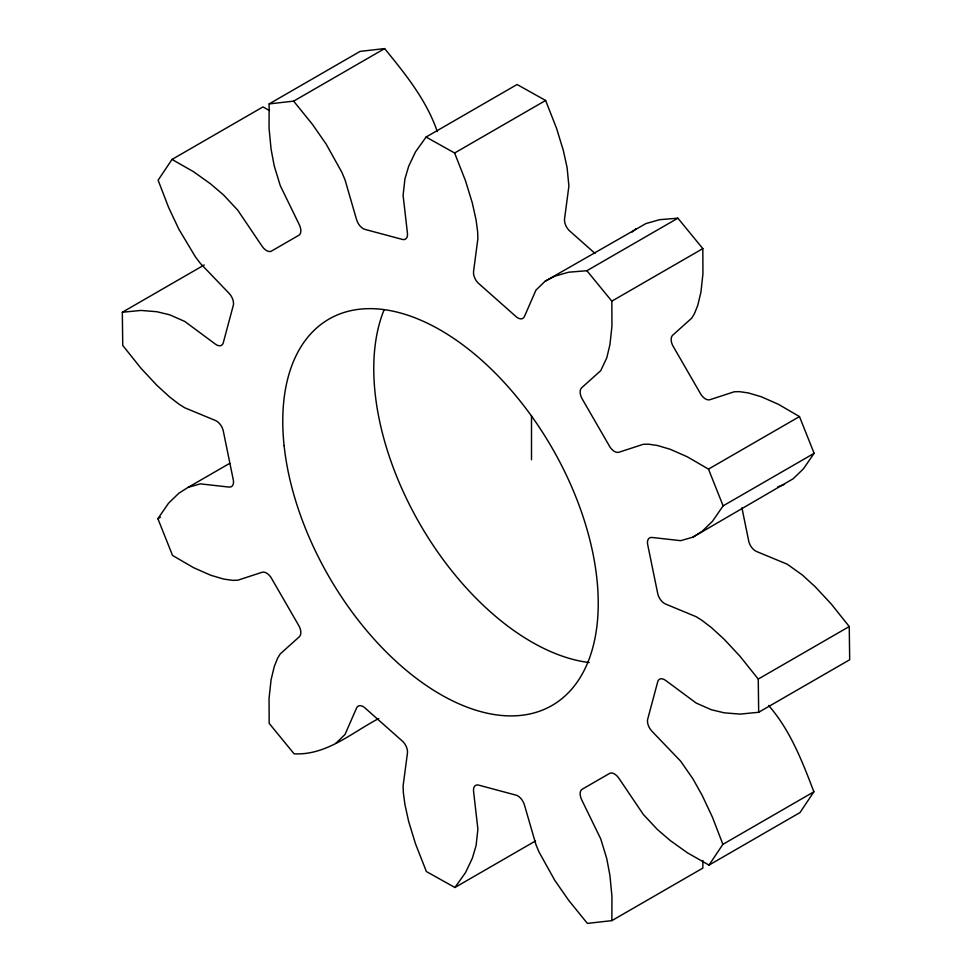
<?xml version="1.0" encoding="UTF-8"?>
<svg xmlns="http://www.w3.org/2000/svg" width="972" height="972" viewBox="0 0 972 972"><rect width="100%" height="100%" fill="white"/><g stroke="black" fill="none" stroke-linecap="round" stroke-linejoin="round"><path stroke-width="1.46" d="M531.502 459.732L531.502 415.712M437.266 131.56C426.635 100.274 405.263 73.884 384.633 48.6L360.138 51.37L269.147 103.907L269.05 128.158L271.067 149.068L274.238 165.92L280.252 185.616L299.327 224.763A10.097 5.832 60 0 1 298.161 235.674L272.136 250.703A10.097 5.832 60 0 1 262.1 246.268L237.739 210.171L223.694 195.105L210.669 183.939L193.574 171.74L172.008 159.432L158.12 180.197L168.557 207.328L178.86 229.21L195.506 257.009L200.341 263.363L229.04 293.289A10.097 5.832 60 0 1 233.049 306.302L223.524 341.865A10.097 5.832 60 0 1 215.42 344.149L184.777 321.453L169.602 314.782L156.747 311.708L140.928 310.433L122.314 312.255L122.751 345.461L140.928 368.194L156.747 385.191L169.602 396.953L179.042 404.206L184.777 407.803L215.42 420.487A10.097 5.832 60 0 1 223.524 432.127L233.049 478.686A10.097 5.832 60 0 1 229.04 487.081L200.341 483.862L188.106 487.373L178.86 493.217L168.557 503.204L157.877 518.683L172.53 555.425L193.574 567.684L210.669 575.23L223.694 579.081L232.636 580.357L237.739 580.235L262.1 572.277A10.097 5.832 60 0 1 272.136 579.421L298.161 624.51A10.097 5.832 60 0 1 299.327 636.769L280.252 653.889L277.603 658.238L274.238 666.634L271.067 679.829L269.05 698.418L269.183 723.387L294.103 753.822C326.531 755.536 351.791 732.609 378.764 718.527M335.862 743.301L345.024 734.455L356.578 707.993A10.097 5.832 60 0 1 365.861 708.722L401.412 740.251A10.097 5.832 60 0 1 407.45 753.093L403.101 785.959L403.356 792.727L404.923 804.537L408.677 821.547L415.481 843.745L426.38 871.532L454.908 887.497L465.515 872.625L472.319 858.288L476.086 845.616L477.896 829.14L473.558 791.257A10.097 5.832 60 0 1 479.585 785.376L515.148 794.914A10.097 5.832 60 0 1 524.418 804.889L535.973 844.704L539.059 852.08L554.818 880.389L568.62 900.254L587.367 923.4L611.862 920.63L611.947 896.378L609.93 875.468L606.759 858.616L600.745 838.921L581.669 799.774A10.097 5.832 60 0 1 582.836 788.863L608.873 773.834A10.097 5.832 60 0 1 618.909 778.28L643.27 814.366L657.315 829.432L670.328 840.598L687.423 852.808L709.001 865.104L799.992 812.568L813.88 791.803C802.35 761.538 790.212 730.094 768.585 705.429M702.89 860.512L702.853 868.093L611.862 920.63M709.001 865.104L722.889 844.34L813.88 791.803M269.147 103.907L293.641 101.137L312.377 124.282L326.179 144.148L341.937 172.457L345.024 179.832L356.578 219.648A10.097 5.832 60 0 0 365.861 229.635L401.412 239.161A10.097 5.832 60 0 0 407.45 233.28L403.101 195.396L404.923 178.921L408.677 166.248L415.481 151.911L426.088 137.04L454.617 153.005L465.515 180.792L472.319 202.99L476.086 220L477.641 231.81L477.896 238.577L473.558 271.443A10.097 5.832 60 0 0 479.585 284.286L515.148 315.815A10.097 5.832 60 0 0 524.418 316.544L535.973 290.081L545.134 281.236L645.821 223.609L659.624 219.684L677.897 218.178L702.817 248.613L702.95 273.582L700.933 292.171L697.762 305.366L694.397 313.762L691.748 318.111L672.673 335.231A10.097 5.832 60 0 0 673.839 347.49L699.864 392.579A10.097 5.832 60 0 0 709.9 399.723L734.261 391.765L739.364 391.643L748.306 392.919L761.331 396.77L778.426 404.316L799.47 416.575L814.123 453.317L723.119 505.853L712.44 521.332L702.149 531.32L692.89 537.164L680.655 540.675L651.957 537.455A10.097 5.832 60 0 0 647.947 545.851L657.485 592.41A10.097 5.832 60 0 0 665.589 604.049L696.219 616.734L701.954 620.33L711.395 627.584L724.249 639.345L740.069 656.343L758.245 679.076L758.682 712.282L740.069 714.104L724.249 712.828L711.395 709.754L696.219 703.084L665.589 680.388A10.097 5.832 60 0 0 657.485 682.672L647.947 718.235A10.097 5.832 60 0 0 651.957 731.248L680.655 761.173L692.89 778.803L702.149 795.339L712.44 817.221L722.889 844.34M814.123 453.317L803.443 468.796L793.14 478.783L692.89 537.164M632.092 232.053L636.138 228.699M172.008 159.432L262.999 106.896L269.341 110.504M293.641 101.137L384.633 48.6M122.314 312.255L204.217 264.979M426.088 137.04L517.092 84.503L545.62 100.468L556.519 128.255L563.323 150.453L567.077 167.463L568.899 186.041L564.55 218.907A10.097 5.832 60 0 0 570.588 231.749L595.034 253.425M454.617 153.005L545.62 100.468M188.106 487.373L229.708 463.352M545.134 281.236L554.818 276.145L568.62 272.221L586.894 270.714L677.897 218.178M157.877 518.683L160.477 517.189M723.119 505.853L708.479 469.112L687.423 456.864L670.328 449.319L657.315 445.455L648.36 444.18L643.27 444.301L618.909 452.259A10.097 5.832 60 0 1 608.873 445.115L582.836 400.027A10.097 5.832 60 0 1 581.669 387.767L600.745 370.648L606.759 357.903L609.93 344.708L611.947 326.13L611.825 301.15L702.817 248.613M708.479 469.112L799.47 416.575M758.245 679.076L849.249 626.539L831.072 603.806L815.253 586.809L802.398 575.047L787.223 564.197L756.581 551.513A10.097 5.832 60 0 1 748.476 539.873L741.928 507.858M454.908 887.497L535.511 840.962M758.682 712.282L849.686 659.745L849.249 626.539M777.734 486.911L783.894 484.627M586.894 270.714L611.825 301.15M589.129 662.552A223.062 128.79 60 0 1 420.487 525.026A223.062 128.79 60 0 1 384.134 309.691M284.116 445.759A223.062 128.79 60 0 0 536.52 712.209A223.062 128.79 60 0 0 500.859 378.849A223.062 128.79 60 0 0 284.116 445.759"/></g></svg>
